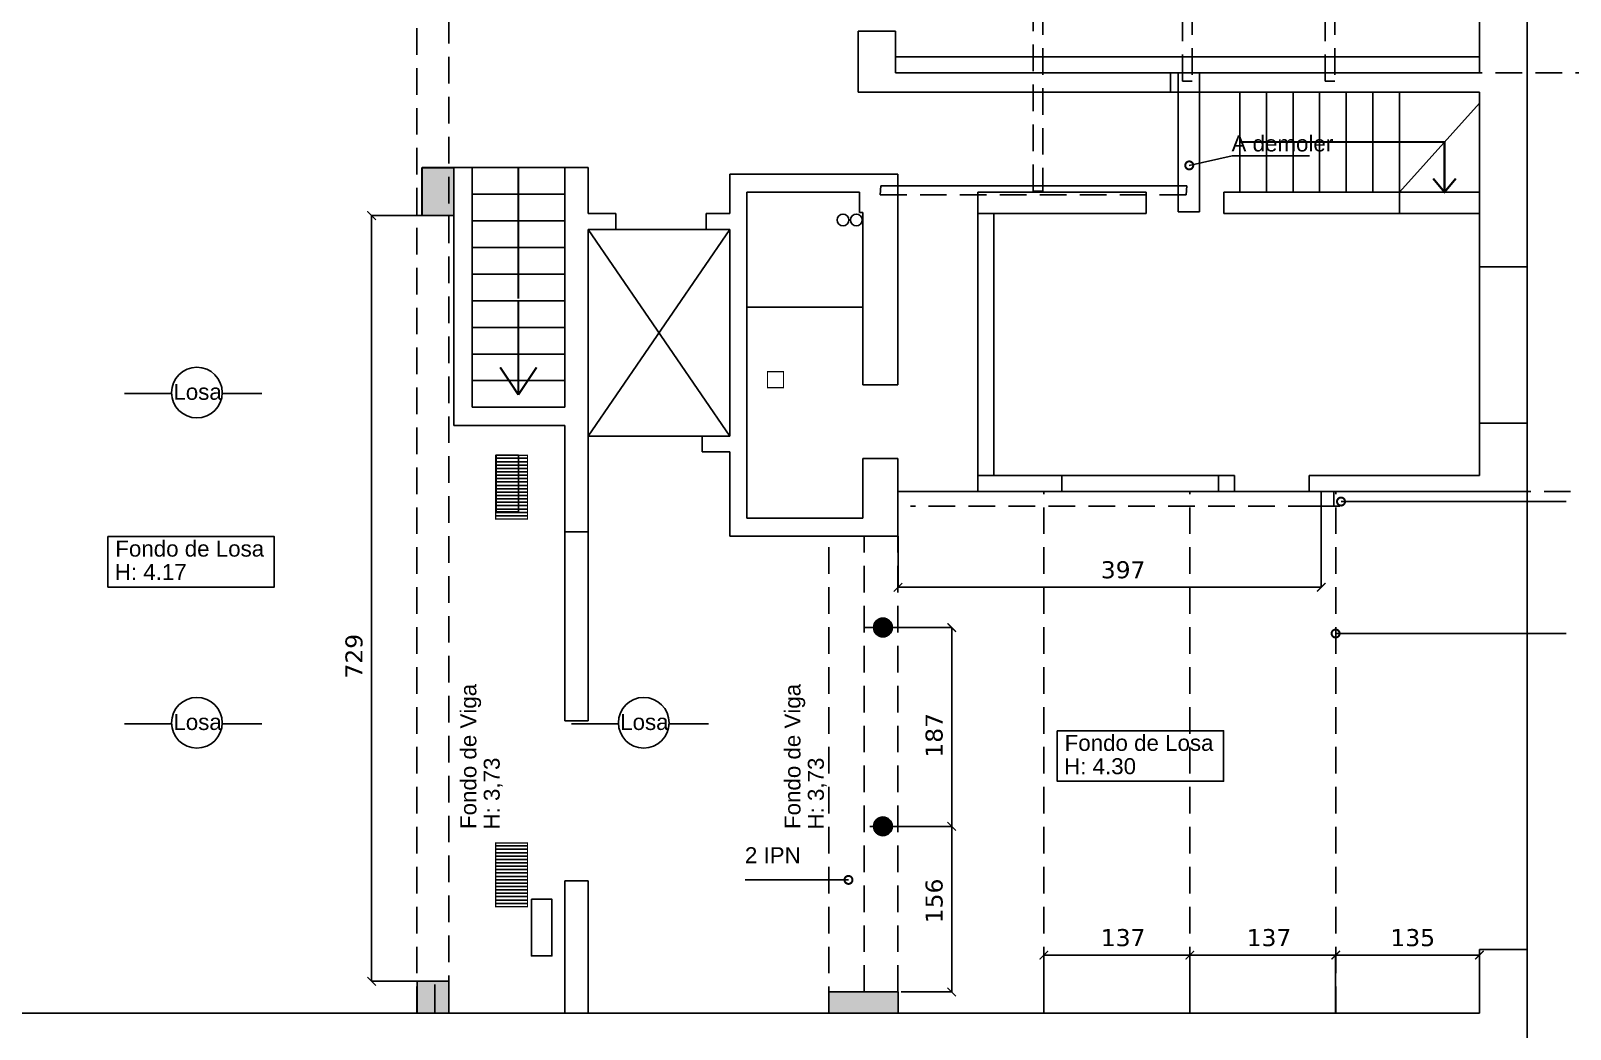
# Model space of a CAD drawing. Header units: millimetres. Extents: x 58411 to 366943, y -302717 to -95300.
# Drawn here: x 107433 to 121890, y -222485 to -213110 of the extents above; entities that cross this region are included whole.
import ezdxf

# ---------------------------------------------------------------- set-up
doc = ezdxf.new("R2010")
doc.units = ezdxf.units.MM
doc.header["$LTSCALE"] = 1000
doc.linetypes.add('HIDDEN', pattern=[0.375, 0.25, -0.125])
for name, color, linetype in [('a-Columnas', 12, 'Continuous'), ('A-Cotas 100  ESTRUCTURA', 191, 'Continuous'), ('A-Des-Rejillas Existentes', 6, 'Continuous'), ('A-Des-Rel', 6, 'Continuous'), ('A-Estructura', 86, 'Continuous'), ('A-Mur-Nuevo', 5, 'Continuous'), ('A-Muros', 3, 'Continuous'), ('A-Murvis', 1, 'Continuous'), ('TXT-ESTRUCTURA', 1, 'Continuous')]:
    doc.layers.add(name, color=color, linetype=linetype)
doc.layers.add('A-Demolido', color=24, linetype='Continuous', plot=False)
doc.layers.add('P-Ventana', color=6, linetype='Continuous', plot=False)
doc.styles.add('A-Verdana', font='verdana.ttf')
doc.styles.add('SW-100', font='swiss.ttf', dxfattribs={"height": 200})
doc.dimstyles.new('A-V-100', dxfattribs={"dimtxt": 160, "dimasz": 80, "dimexe": 0, "dimexo": 0, "dimgap": 80, "dimtad": 1, "dimdec": 0, "dimlfac": 0.1, "dimzin": 1, "dimtxsty": 'A-Verdana', "dimblk": 'ARCHTICK', "dimcen": 0, "dimclrd": 256, "dimclre": 24, "dimadec": 0, "dimazin": 0, "dimtfac": 1, "dimtdec": 0, "dimtmove": 0, "dimatfit": 3, "dimldrblk": 'DOTSMALL', "dimfxl": 1.25, "dimarcsym": 0})
doc.dimstyles.new('Copy of A-50', dxfattribs={"dimtxt": 200, "dimasz": 150, "dimexe": 0, "dimexo": 0, "dimgap": 80, "dimtad": 3, "dimlfac": 0.001, "dimrnd": 0.0025, "dimzin": 0, "dimdsep": 46, "dimtxsty": 'SW-100', "dimcen": 0, "dimclrd": 1, "dimclre": 7, "dimclrt": 2, "dimadec": 0, "dimazin": 0, "dimtfac": 1, "dimtofl": 0, "dimtmove": 2, "dimatfit": 3, "dimldrblk": 'DOTSMALL', "dimfxl": 1, "dimtolj": 1, "dimtzin": 0, "dimarcsym": 0})

# ---------------------------------------------------------------- blocks, each defined once
blk = doc.blocks.new('_ArchTick')
at = {"color": 0, "linetype": 'ByBlock', "const_width": 0.15}
blk.add_lwpolyline([(-0.5, -0.5), (0.5, 0.5)], dxfattribs=at)
blk = doc.blocks.new('*D14')
at = {"layer": 'A-Cotas 100  ESTRUCTURA', "color": 24, "lineweight": -2, "transparency": 16777216}
for p, q in [((118317, -222335), (118317, -221789)), ((119687, -222120), (119687, -221789))]:
    blk.add_line(p, q, dxfattribs=at)
at = {"layer": 'A-Cotas 100  ESTRUCTURA', "lineweight": -2, "transparency": 16777216}
blk.add_line((118317, -221789), (119687, -221789), dxfattribs=at)
at = {"layer": 'DEFPOINTS', "color": 0, "transparency": 16777216}
for p in [(119687, -221789), (119687, -222120), (118317, -222335)]:
    blk.add_point(p, dxfattribs=at)
at = {"layer": 'A-Cotas 100  ESTRUCTURA', "lineweight": -2, "transparency": 16777216, "xscale": 80, "yscale": 80, "zscale": 80, "rotation": 180}
blk.add_blockref('_ArchTick', (118317, -221789), dxfattribs=at)
at = {"layer": 'A-Cotas 100  ESTRUCTURA', "lineweight": -2, "transparency": 16777216, "xscale": 80, "yscale": 80, "zscale": 80}
blk.add_blockref('_ArchTick', (119687, -221789), dxfattribs=at)
at = {"layer": 'A-Cotas 100  ESTRUCTURA', "color": 0, "transparency": 16777216, "insert": (119061, -221626), "char_height": 160, "attachment_point": 5, "style": 'A-Verdana'}
blk.add_mtext('137', dxfattribs=at)
blk = doc.blocks.new('_DotSmall')
at = {"color": 0, "linetype": 'ByBlock', "const_width": 0.5}
blk.add_lwpolyline([(-0.0625, 0, 1), (0.0625, 0, 1)], format="xyb", close=True, dxfattribs=at)
blk = doc.blocks.new('*D15')
at = {"layer": 'A-Cotas 100  ESTRUCTURA', "color": 24, "lineweight": -2, "transparency": 16777216}
for p, q in [((119687, -222335), (119687, -221789)), ((121037, -222120), (121037, -221789))]:
    blk.add_line(p, q, dxfattribs=at)
at = {"layer": 'A-Cotas 100  ESTRUCTURA', "lineweight": -2, "transparency": 16777216}
blk.add_line((119687, -221789), (121037, -221789), dxfattribs=at)
at = {"layer": 'DEFPOINTS', "color": 0, "transparency": 16777216}
for p in [(121037, -221789), (121037, -222120), (119687, -222335)]:
    blk.add_point(p, dxfattribs=at)
at = {"layer": 'A-Cotas 100  ESTRUCTURA', "lineweight": -2, "transparency": 16777216, "xscale": 80, "yscale": 80, "zscale": 80, "rotation": 180}
blk.add_blockref('_ArchTick', (119687, -221789), dxfattribs=at)
at = {"layer": 'A-Cotas 100  ESTRUCTURA', "lineweight": -2, "transparency": 16777216, "xscale": 80, "yscale": 80, "zscale": 80}
blk.add_blockref('_ArchTick', (121037, -221789), dxfattribs=at)
at = {"layer": 'A-Cotas 100  ESTRUCTURA', "color": 0, "transparency": 16777216, "insert": (120411, -221626), "char_height": 160, "attachment_point": 5, "style": 'A-Verdana'}
blk.add_mtext('135', dxfattribs=at)
blk = doc.blocks.new('*D16')
at = {"layer": 'A-Cotas 100  ESTRUCTURA', "color": 24, "lineweight": -2, "transparency": 16777216}
for p, q in [((116947, -222335), (116947, -221789)), ((118317, -222120), (118317, -221789))]:
    blk.add_line(p, q, dxfattribs=at)
at = {"layer": 'A-Cotas 100  ESTRUCTURA', "lineweight": -2, "transparency": 16777216}
blk.add_line((116947, -221789), (118317, -221789), dxfattribs=at)
at = {"layer": 'DEFPOINTS', "color": 0, "transparency": 16777216}
for p in [(118317, -221789), (118317, -222120), (116947, -222335)]:
    blk.add_point(p, dxfattribs=at)
at = {"layer": 'A-Cotas 100  ESTRUCTURA', "lineweight": -2, "transparency": 16777216, "xscale": 80, "yscale": 80, "zscale": 80, "rotation": 180}
blk.add_blockref('_ArchTick', (116947, -221789), dxfattribs=at)
at = {"layer": 'A-Cotas 100  ESTRUCTURA', "lineweight": -2, "transparency": 16777216, "xscale": 80, "yscale": 80, "zscale": 80}
blk.add_blockref('_ArchTick', (118317, -221789), dxfattribs=at)
at = {"layer": 'A-Cotas 100  ESTRUCTURA', "color": 0, "transparency": 16777216, "insert": (117691, -221626), "char_height": 160, "attachment_point": 5, "style": 'A-Verdana'}
blk.add_mtext('137', dxfattribs=at)
blk = doc.blocks.new('*D27')
at = {"layer": 'A-Cotas 100  ESTRUCTURA', "color": 24, "lineweight": -2, "transparency": 16777216}
for p, q in [((111107, -214845), (110633, -214845)), ((111060, -222035), (110633, -222035))]:
    blk.add_line(p, q, dxfattribs=at)
at = {"layer": 'A-Cotas 100  ESTRUCTURA', "lineweight": -2, "transparency": 16777216}
blk.add_line((110633, -222035), (110633, -214845), dxfattribs=at)
at = {"layer": 'DEFPOINTS', "color": 0, "transparency": 16777216}
for p in [(110633, -214845), (111107, -214845), (111060, -222035)]:
    blk.add_point(p, dxfattribs=at)
at = {"layer": 'A-Cotas 100  ESTRUCTURA', "lineweight": -2, "transparency": 16777216, "xscale": 80, "yscale": 80, "zscale": 80}
for p, rotation in [((110633, -214845), 90), ((110633, -222035), 270)]:
    blk.add_blockref('_ArchTick', p, dxfattribs=dict(at, rotation=rotation))
at = {"layer": 'A-Cotas 100  ESTRUCTURA', "color": 0, "transparency": 16777216, "insert": (110469, -218982), "char_height": 160, "attachment_point": 5, "rotation": 90, "style": 'A-Verdana'}
blk.add_mtext('729', dxfattribs=at)
blk = doc.blocks.new('*D28')
at = {"layer": 'A-Cotas 100  ESTRUCTURA', "color": 24, "lineweight": -2, "transparency": 16777216}
for p, q in [((115313, -220580), (116081, -220580)), ((115607, -222135), (116081, -222135))]:
    blk.add_line(p, q, dxfattribs=at)
at = {"layer": 'A-Cotas 100  ESTRUCTURA', "lineweight": -2, "transparency": 16777216}
blk.add_line((116081, -222135), (116081, -220580), dxfattribs=at)
at = {"layer": 'DEFPOINTS', "color": 0, "transparency": 16777216}
for p in [(115313, -220580), (116081, -220580), (115607, -222135)]:
    blk.add_point(p, dxfattribs=at)
at = {"layer": 'A-Cotas 100  ESTRUCTURA', "lineweight": -2, "transparency": 16777216, "xscale": 80, "yscale": 80, "zscale": 80}
for p, rotation in [((116081, -220580), 90), ((116081, -222135), 270)]:
    blk.add_blockref('_ArchTick', p, dxfattribs=dict(at, rotation=rotation))
at = {"layer": 'A-Cotas 100  ESTRUCTURA', "color": 0, "transparency": 16777216, "insert": (115917, -221280), "char_height": 160, "attachment_point": 5, "rotation": 90, "style": 'A-Verdana'}
blk.add_mtext('156', dxfattribs=at)
blk = doc.blocks.new('*D29')
at = {"layer": 'A-Cotas 100  ESTRUCTURA', "color": 24, "lineweight": -2, "transparency": 16777216}
for p, q in [((115259, -218713), (116081, -218713)), ((115607, -220580), (116081, -220580))]:
    blk.add_line(p, q, dxfattribs=at)
at = {"layer": 'A-Cotas 100  ESTRUCTURA', "lineweight": -2, "transparency": 16777216}
blk.add_line((116081, -220580), (116081, -218713), dxfattribs=at)
at = {"layer": 'DEFPOINTS', "color": 0, "transparency": 16777216}
for p in [(115259, -218713), (116081, -218713), (115607, -220580)]:
    blk.add_point(p, dxfattribs=at)
at = {"layer": 'A-Cotas 100  ESTRUCTURA', "lineweight": -2, "transparency": 16777216, "xscale": 80, "yscale": 80, "zscale": 80}
for p, rotation in [((116081, -218713), 90), ((116081, -220580), 270)]:
    blk.add_blockref('_ArchTick', p, dxfattribs=dict(at, rotation=rotation))
at = {"layer": 'A-Cotas 100  ESTRUCTURA', "color": 0, "transparency": 16777216, "insert": (115917, -219725), "char_height": 160, "attachment_point": 5, "rotation": 90, "style": 'A-Verdana'}
blk.add_mtext('187', dxfattribs=at)
blk = doc.blocks.new('*D30')
at = {"layer": 'A-Cotas 100  ESTRUCTURA', "color": 24, "lineweight": -2, "transparency": 16777216}
for p, q in [((119551, -217545), (119551, -218335)), ((115577, -217855), (115577, -218335))]:
    blk.add_line(p, q, dxfattribs=at)
at = {"layer": 'A-Cotas 100  ESTRUCTURA', "lineweight": -2, "transparency": 16777216}
blk.add_line((115577, -218335), (119551, -218335), dxfattribs=at)
at = {"layer": 'DEFPOINTS', "color": 0, "transparency": 16777216}
for p in [(119551, -217545), (115577, -217855), (119551, -218335)]:
    blk.add_point(p, dxfattribs=at)
at = {"layer": 'A-Cotas 100  ESTRUCTURA', "lineweight": -2, "transparency": 16777216, "xscale": 80, "yscale": 80, "zscale": 80, "rotation": 180}
blk.add_blockref('_ArchTick', (115577, -218335), dxfattribs=at)
at = {"layer": 'A-Cotas 100  ESTRUCTURA', "lineweight": -2, "transparency": 16777216, "xscale": 80, "yscale": 80, "zscale": 80}
blk.add_blockref('_ArchTick', (119551, -218335), dxfattribs=at)
at = {"layer": 'A-Cotas 100  ESTRUCTURA', "color": 0, "transparency": 16777216, "insert": (117691, -218172), "char_height": 160, "attachment_point": 5, "style": 'A-Verdana'}
blk.add_mtext('397', dxfattribs=at)
blk = doc.blocks.new('Columnas P.Baja')
at = {"layer": 'a-Columnas'}
h = blk.add_hatch(color=12, dxfattribs=at)
h.dxf.hatch_style = 1
h.paths.add_polyline_path([(482052, 100635), (482352, 100635), (482352, 101074), (482052, 101074)])
h = blk.add_hatch(color=12, dxfattribs=at)
h.dxf.hatch_style = 1
h.paths.add_polyline_path([(485412, 100635), (485712, 100635), (485712, 101074), (485412, 101074)])
h = blk.add_hatch(color=12, dxfattribs=at)
h.dxf.hatch_style = 1
h.paths.add_polyline_path([(490770, 100635), (491070, 100635), (491070, 101074), (490770, 101074)])
h = blk.add_hatch(color=12, dxfattribs=at)
h.dxf.hatch_style = 1
h.paths.add_polyline_path([(485840, 87695), (485660, 87695), (485660, 87245), (485840, 87245)])
h.paths.add_polyline_path([(485660, 87695), (485540, 87695), (485540, 87245), (485660, 87245)])
at = {"layer": 'a-Columnas', "color": 3}
for points in [[(482052, 100635), (482352, 100635), (482352, 101074), (482052, 101074)], [(485412, 100635), (485712, 100635), (485712, 101074), (485412, 101074)], [(490770, 100635), (491070, 100635), (491070, 101074), (490770, 101074)]]:
    blk.add_lwpolyline(points, close=True, dxfattribs=at)
at = {"layer": 'A-Muros'}
for points in [[(490770, 100624), (490770, 101074)], [(485840, 87245), (485540, 87245), (485540, 87695), (485840, 87695), (485840, 87245)]]:
    blk.add_lwpolyline(points, dxfattribs=at)
blk = doc.blocks.new('rejillas')
at = {"layer": 'A-Mur-Nuevo', "ltscale": 500}
h = blk.add_hatch(dxfattribs=at)
h.set_pattern_fill('LINE', color=6, scale=10)
h.set_pattern_definition([(360, (540013.123, 81230.902), (8e-15, 31.75), [])])
h.paths.add_polyline_path([(324098, -222280), (323905, -222280), (323905, -222880), (324098, -222880)])
h.paths.add_polyline_path([(323905, -222280), (323798, -222280), (323798, -222880), (323905, -222880)])
h = blk.add_hatch(dxfattribs=at)
h.set_pattern_fill('LINE', color=6, scale=10)
h.set_pattern_definition([(360, (540013.123, 77591.08), (8e-15, 31.75), [])])
h.paths.add_polyline_path([(324098, -225920), (323905, -225920), (323905, -226520), (324098, -226520)])
h.paths.add_polyline_path([(323905, -225920), (323798, -225920), (323798, -226520), (323905, -226520)])
at = {"layer": 'A-Des-Rejillas Existentes', "ltscale": 500, "const_width": 12}
blk.add_lwpolyline([(326352, -221645), (326352, -221495), (326502, -221495), (326502, -221645), (326352, -221645)], dxfattribs=at)
for points in [[(324098, -222280), (324098, -222880), (323798, -222880), (323798, -222280)], [(324098, -225920), (324098, -226520), (323798, -226520), (323798, -225920)]]:
    blk.add_lwpolyline(points, close=True, dxfattribs=at)
at = {"layer": 'A-Des-Rejillas Existentes', "ltscale": 500}
for centre in [(327061, -220071), (327186, -220071)]:
    blk.add_circle(centre, 55, dxfattribs=at)
blk = doc.blocks.new('sdfg')
at = {"layer": 'A-Des-Rejillas Existentes'}
blk.add_blockref('rejillas', (122180, 0), dxfattribs=at)

msp = doc.modelspace()

# ---------------------------------------------------------------- hatches: boundary and pattern name
at = {"layer": 'a-Columnas'}
h = msp.add_hatch(color=12, dxfattribs=at)
h.dxf.hatch_style = 1
h.paths.add_polyline_path([(111406.628, -214394.619), (111226.628, -214394.619), (111226.628, -214844.619), (111406.628, -214844.619)])
h.paths.add_polyline_path([(111226.628, -214394.619), (111106.628, -214394.619), (111106.628, -214844.619), (111226.628, -214844.619)])
h = msp.add_hatch(color=12, dxfattribs=at)
h.dxf.hatch_style = 1
h.paths.add_polyline_path([(115523.381, -218712.543, 1), (115347.478, -218712.543, 1)])
h = msp.add_hatch(color=12, dxfattribs=at)
h.dxf.hatch_style = 1
h.paths.add_polyline_path([(115523.381, -218712.543, 1), (115347.478, -218712.543, 1)])
h = msp.add_hatch(color=12, dxfattribs=at)
h.dxf.hatch_style = 1
h.paths.add_polyline_path([(115523.381, -218712.543, 1), (115347.478, -218712.543, 1)])
h = msp.add_hatch(color=12, dxfattribs=at)
h.dxf.hatch_style = 1
h.paths.add_polyline_path([(115523.381, -220579.559, 1), (115347.478, -220579.559, 1)])
h = msp.add_hatch(color=12, dxfattribs=at)
h.dxf.hatch_style = 1
h.paths.add_polyline_path([(115523.381, -220579.559, 1), (115347.478, -220579.559, 1)])
h = msp.add_hatch(color=12, dxfattribs=at)
h.dxf.hatch_style = 1
h.paths.add_polyline_path([(115523.381, -220579.559, 1), (115347.478, -220579.559, 1)])
h = msp.add_hatch(color=12, dxfattribs=at)
h.dxf.hatch_style = 1
h.paths.add_polyline_path([(111359.006, -222034.619), (111059.625, -222034.619), (111059.625, -222334.619), (111359.006, -222334.619)])
h = msp.add_hatch(color=12, dxfattribs=at)
h.dxf.hatch_style = 1
h.paths.add_polyline_path([(111359.006, -222034.619), (111059.625, -222034.619), (111059.625, -222334.619), (111359.006, -222334.619)])
h = msp.add_hatch(color=12, dxfattribs=at)
h.dxf.hatch_style = 1
h.paths.add_polyline_path([(111359.006, -222034.619), (111059.625, -222034.619), (111059.625, -222334.619), (111359.006, -222334.619)])
h = msp.add_hatch(color=12, dxfattribs=at)
h.dxf.hatch_style = 1
h.paths.add_polyline_path([(114926.92, -222134.619), (114926.92, -222334.619), (115576.92, -222334.619), (115576.92, -222134.619)])
h = msp.add_hatch(color=12, dxfattribs=at)
h.dxf.hatch_style = 1
h.paths.add_polyline_path([(115576.92, -222334.619), (115576.92, -222134.619), (114926.92, -222134.619), (114926.92, -222334.619)])
h = msp.add_hatch(color=12, dxfattribs=at)
h.dxf.hatch_style = 1
h.paths.add_polyline_path([(114926.92, -222134.619), (114926.92, -222334.619), (115576.92, -222334.619), (115576.92, -222134.619)])

# ---------------------------------------------------------------- linework, layer by layer
at = {"layer": 'a-Columnas', "color": 12, "const_width": 10}
for points in [[(119489.801, -217434.619), (119607.75, -217434.619), (119550.76, -217434.619), (119550.76, -217574.619), (119489.801, -217574.619), (119607.75, -217574.619)], [(119607.75, -217434.619), (119725.698, -217434.619), (119668.708, -217434.619), (119668.708, -217574.619), (119607.75, -217574.619), (119725.698, -217574.619)]]:
    msp.add_lwpolyline(points, dxfattribs=at)
at = {"layer": 'a-Columnas'}
for points in [[(111059.625, -222034.619), (111359.006, -222034.619), (111359.006, -222334.619), (111059.625, -222334.619)], [(111059.625, -222034.619), (111359.006, -222034.619), (111359.006, -222334.619), (111059.625, -222334.619)], [(115576.92, -222334.619), (114926.92, -222334.619), (114926.92, -222134.619), (115576.92, -222134.619)]]:
    msp.add_lwpolyline(points, close=True, dxfattribs=at)
at = {"layer": 'a-Columnas', "color": 3}
for points in [[(111359.625, -222334.619), (111059.625, -222334.619), (111059.625, -222034.619), (111359.625, -222034.619)], [(114926.92, -222334.619), (115576.92, -222334.619), (115576.92, -222134.619), (114926.92, -222134.619)]]:
    msp.add_lwpolyline(points, close=True, dxfattribs=at)
at = {"layer": 'a-Columnas'}
for points in [[(114926.92, -222334.619), (114926.92, -222134.619), (115576.92, -222134.619), (115576.92, -222334.619)], [(114926.92, -222334.619), (114926.92, -222134.619), (115576.92, -222134.619), (115576.92, -222334.619)], [(115606.628, -222334.619), (114956.628, -222334.619)], [(115606.628, -222334.619), (114956.628, -222334.619)]]:
    msp.add_lwpolyline(points, dxfattribs=at)
for centre in [(115435.429, -218712.543), (115435.429, -218712.543), (115435.429, -220579.559), (115435.429, -220579.559)]:
    msp.add_circle(centre, 87.952, dxfattribs=at)
at = {"layer": 'A-Demolido', "color": 24, "linetype": 'HIDDEN', "ltscale": 250}
for points in [[(115552.221, -213504.619), (115552.221, -213354.619), (121036.628, -213354.619)], [(115552.221, -213504.619), (121036.628, -213504.619)]]:
    msp.add_lwpolyline(points, dxfattribs=at)
msp.add_lwpolyline([(118208.528, -214809.255), (118408.623, -214809.255), (118408.623, -213504.619), (118208.528, -213504.619)], close=True, dxfattribs=at)
at = {"layer": 'A-Des-Rel', "ltscale": 500}
for points in [[(111802.829, -217094.798), (112012.608, -217094.798), (112012.608, -217627.517), (111802.829, -217627.517)], [(112134.525, -221264.524), (112326.32, -221264.524), (112326.32, -221796.088), (112134.525, -221796.088)]]:
    msp.add_lwpolyline(points, close=True, dxfattribs=at)
at = {"layer": 'A-Estructura', "linetype": 'HIDDEN'}
for p, q in [((116946.628, -222334.619), (116946.628, -217434.619)), ((118316.628, -222334.619), (118316.628, -217434.619)), ((119688.604, -222334.619), (119688.604, -217434.619))]:
    msp.add_line(p, q, dxfattribs=at)
for points in [[(116936.066, -214614.554), (116846.066, -214614.554), (116846.066, -208772.583), (116936.066, -208772.583)], [(118339.425, -213581.096), (118249.425, -213581.096), (118249.425, -208772.583), (118339.425, -208772.583)], [(119678.269, -213581.096), (119588.269, -213581.096), (119588.269, -208772.583), (119678.269, -208772.583)], [(111058.357, -212604.817), (111359.006, -212604.817), (111359.006, -222334.619), (111058.357, -222334.619)], [(115415.26, -214566.99), (118290.666, -214566.99), (118283.769, -214649.861), (115408.363, -214649.861)]]:
    msp.add_lwpolyline(points, close=True, dxfattribs=at)
at = {"layer": 'A-Estructura', "linetype": 'HIDDEN', "ltscale": 358}
for points in [[(115415.26, -214566.99), (118255.107, -214566.99)], [(119489.801, -217434.619), (115576.628, -217434.619)], [(119550.76, -217434.619), (119550.76, -217574.619), (119489.801, -217574.619), (119607.75, -217574.619)], [(119489.801, -217434.619), (119607.75, -217434.619)], [(119668.708, -217434.619), (119668.708, -217574.619), (119607.75, -217574.619), (119725.698, -217574.619)], [(119607.75, -217434.619), (119725.698, -217434.619)], [(119489.801, -217574.619), (119607.75, -217574.619)], [(119607.75, -217574.619), (119725.698, -217574.619)]]:
    msp.add_lwpolyline(points, dxfattribs=at)
at = {"layer": 'A-Estructura', "linetype": 'HIDDEN'}
for points in [[(119489.801, -217574.619), (115694.577, -217574.619)], [(114926.628, -222334.619), (114926.628, -217854.619)], [(115259.27, -222134.619), (115259.27, -217854.619)], [(115576.628, -222134.619), (115576.628, -217854.619)]]:
    msp.add_lwpolyline(points, dxfattribs=at)
at = {"layer": 'A-Muros'}
for p, q in [((111136.628, -214394.619), (111576.628, -214394.619)), ((111136.628, -214394.619), (111576.628, -214394.619)), ((111576.628, -214394.619), (111576.628, -216644.619)), ((111576.628, -214394.619), (111576.628, -216644.619)), ((112666.628, -214824.619), (112926.628, -214824.619)), ((112666.628, -214824.619), (112926.628, -214824.619)), ((112926.628, -214824.619), (112926.628, -214974.619)), ((112926.628, -214824.619), (112926.628, -214974.619)), ((113776.628, -214824.619), (113776.628, -214974.619)), ((113776.628, -214824.619), (113776.628, -214974.619)), ((111406.628, -216814.619), (111406.628, -214844.619)), ((111406.628, -216814.619), (111406.628, -214874.619)), ((112926.628, -214974.619), (112666.628, -214974.619)), ((112926.628, -214974.619), (112666.628, -214974.619)), ((112446.628, -216644.619), (111576.628, -216644.619)), ((112446.628, -216644.619), (111576.628, -216644.619)), ((112446.628, -216814.619), (111406.628, -216814.619)), ((112446.628, -216814.619), (111406.628, -216814.619)), ((113996.628, -216914.619), (113736.628, -216914.619)), ((113736.628, -216914.619), (113736.628, -217064.619)), ((113996.628, -216914.619), (113736.628, -216914.619)), ((113736.628, -216914.619), (113736.628, -217064.619)), ((113736.628, -217064.619), (113996.628, -217064.619)), ((113736.628, -217064.619), (113996.628, -217064.619))]:
    msp.add_line(p, q, dxfattribs=at)
for points in [[(121486.628, -215324.619), (121486.628, -205258.223), (120909.349, -204680.943)], [(121036.628, -213504.619), (121036.628, -208774.619)], [(121036.628, -213504.619), (118136.628, -213504.619)], [(118136.628, -213684.619), (118136.628, -213504.619)], [(121036.628, -213684.619), (118136.628, -213684.619)], [(121036.628, -215324.619), (121036.628, -213684.619)], [(111406.628, -214844.619), (111106.628, -214844.619), (111106.628, -214394.619), (111406.628, -214394.619), (111406.628, -214844.619)], [(112446.628, -214394.619), (112446.628, -216644.619)], [(112666.628, -214394.619), (112446.628, -214394.619)], [(112446.628, -214394.619), (112446.628, -216644.619)], [(112666.628, -214394.619), (112446.628, -214394.619)], [(112666.628, -214394.619), (112666.628, -214824.619)], [(112666.628, -214394.619), (112666.628, -214824.619)], [(113996.628, -214454.619), (113996.628, -214824.619)], [(115576.628, -214454.619), (113996.628, -214454.619)], [(113996.628, -214454.619), (113996.628, -214824.619)], [(115576.628, -214454.619), (113996.628, -214454.619)], [(115576.628, -214454.619), (115576.628, -216434.619)], [(115576.628, -214454.619), (115576.628, -216434.619)], [(114156.628, -214624.619), (114156.628, -217684.619)], [(115216.628, -214624.619), (114156.628, -214624.619)], [(114156.628, -214624.619), (114156.628, -217684.619)], [(115216.628, -214624.619), (114156.628, -214624.619)], [(115216.628, -214624.619), (115216.628, -214814.619), (115246.628, -214814.619)], [(115216.628, -214624.619), (115216.628, -214814.619), (115246.628, -214814.619)], [(116326.628, -214624.619), (117906.628, -214624.619)], [(116326.628, -214824.619), (116326.628, -214624.619)], [(116326.628, -214824.619), (116326.628, -214624.619)], [(117906.628, -214824.619), (117906.628, -214624.619)], [(118636.628, -214824.619), (118636.628, -214624.619)], [(118636.628, -214624.619), (120286.628, -214624.619)], [(120286.628, -214624.619), (120286.628, -214824.619)], [(113996.628, -214824.619), (113776.628, -214824.619)], [(113996.628, -214824.619), (113776.628, -214824.619)], [(115246.628, -214814.619), (115246.628, -216434.619)], [(115246.628, -214814.619), (115246.628, -216434.619)], [(116326.628, -214824.619), (117906.628, -214824.619)], [(116476.628, -214824.619), (116476.628, -214824.619)], [(116476.628, -214824.619), (116476.628, -214824.619)], [(118636.628, -214824.619), (120286.628, -214824.619)], [(112666.628, -214974.619), (112666.628, -217814.619)], [(112666.628, -214974.619), (112666.628, -217814.619)], [(113996.628, -214974.619), (113776.628, -214974.619)], [(113996.628, -214974.619), (113776.628, -214974.619)], [(113996.628, -214974.619), (113996.628, -216914.619)], [(113996.628, -214974.619), (113996.628, -216914.619)], [(121036.628, -215324.619), (121486.628, -215324.619)], [(115576.628, -216434.619), (115246.628, -216434.619)], [(115576.628, -216434.619), (115246.628, -216434.619)], [(112446.628, -216814.619), (112446.628, -217814.619)], [(112446.628, -216814.619), (112446.628, -217814.619)], [(121036.628, -217284.619), (121036.628, -216794.619)], [(121036.628, -216794.619), (121486.628, -216794.619)], [(121486.628, -217434.619), (121486.628, -216794.619)], [(113996.628, -217064.619), (113996.628, -217854.619)], [(113996.628, -217064.619), (113996.628, -217854.619)], [(115246.628, -217124.619), (115246.628, -217684.619)], [(115576.628, -217124.619), (115246.628, -217124.619)], [(115246.628, -217124.619), (115246.628, -217684.619)], [(115576.628, -217124.619), (115246.628, -217124.619)], [(115576.628, -217124.619), (115576.628, -217854.619)], [(115576.628, -217124.619), (115576.628, -217854.619)], [(116326.628, -217284.619), (117116.628, -217284.619)], [(116326.628, -217434.619), (116326.628, -217284.619)], [(116326.628, -217434.619), (116326.628, -217284.619)], [(117116.628, -217284.619), (117116.628, -217434.619)], [(119436.628, -217284.619), (121036.628, -217284.619)], [(119436.628, -217284.619), (119436.628, -217434.619)], [(116326.628, -217434.619), (117116.628, -217434.619)], [(119436.628, -217434.619), (121486.628, -217434.619)], [(115246.628, -217684.619), (114156.628, -217684.619)], [(115246.628, -217684.619), (114156.628, -217684.619)], [(112666.628, -217814.619), (112446.628, -217814.619)], [(112666.628, -217814.619), (112446.628, -217814.619)], [(115576.628, -217854.619), (113996.628, -217854.619)], [(115576.628, -217854.619), (113996.628, -217854.619)], [(121036.628, -222334.619), (121036.628, -221734.619)], [(121036.628, -221734.619), (121486.628, -221734.619)], [(121486.628, -222634.619), (121486.628, -221734.619)], [(111059.625, -222334.619), (111059.625, -222034.619), (111359.625, -222034.619), (111359.625, -222334.619)], [(111226.628, -222064.619), (111226.628, -222334.619)], [(111059.625, -222334.619), (107106.628, -222334.619)], [(115116.628, -222334.619), (111226.628, -222334.619)], [(114956.628, -222334.619), (111359.625, -222334.619)], [(121036.628, -222334.619), (115606.628, -222334.619)]]:
    msp.add_lwpolyline(points, dxfattribs=at)
msp.add_lwpolyline([(115576.92, -222334.619), (114926.92, -222334.619), (114926.92, -222134.619), (115576.92, -222134.619)], close=True, dxfattribs=at)
for centre in [(115435.429, -218712.543), (115435.429, -220579.559)]:
    msp.add_circle(centre, 87.952, dxfattribs=at)
at = {"layer": 'A-Murvis', "color": 2}
for points in [[(115202.221, -213114.619), (115202.221, -213684.619)], [(115552.221, -213114.619), (115202.221, -213114.619)], [(115552.221, -213114.619), (115552.221, -213504.619)], [(118136.628, -213504.619), (115552.221, -213504.619)], [(118136.628, -213684.619), (115202.221, -213684.619)]]:
    msp.add_lwpolyline(points, dxfattribs=at)
at = {"layer": 'A-Murvis', "color": 24, "linetype": 'HIDDEN'}
for points in [[(126688.612, -213505.275), (121036.628, -213505.275)], [(128268.612, -217434.619), (121036.628, -217434.619)]]:
    msp.add_lwpolyline(points, dxfattribs=at)
at = {"layer": 'A-Murvis'}
for points in [[(118786.628, -214624.619), (118786.628, -213684.619)], [(119036.628, -214624.619), (119036.628, -213684.619)], [(119286.628, -214624.619), (119286.628, -213684.619)], [(119536.628, -214624.619), (119536.628, -213684.619)], [(119786.628, -214624.619), (119786.628, -213684.619)], [(120036.628, -214624.619), (120036.628, -213684.619)], [(120286.628, -214624.619), (120286.628, -213684.619)], [(120286.628, -214624.619), (121036.628, -213790.582)], [(112446.628, -214394.619), (111576.628, -214394.619)], [(112446.628, -214394.619), (111576.628, -214394.619)], [(112446.628, -214644.619), (111576.628, -214644.619)], [(112446.628, -214644.619), (111576.628, -214644.619)], [(120286.628, -214624.619), (121036.628, -214624.619)], [(116326.628, -217284.619), (116326.628, -214824.619)], [(116326.628, -217284.619), (116326.628, -214824.619)], [(116476.628, -217284.619), (116476.628, -214824.619)], [(116476.628, -217284.619), (116476.628, -214824.619)], [(121036.628, -214824.619), (120286.628, -214824.619)], [(112446.628, -214894.619), (111576.628, -214894.619)], [(112446.628, -214894.619), (111576.628, -214894.619)], [(113776.628, -214974.619), (112926.628, -214974.619)], [(113776.628, -214974.619), (112926.628, -214974.619)], [(112446.628, -215144.619), (111576.628, -215144.619)], [(112446.628, -215144.619), (111576.628, -215144.619)], [(112446.628, -215394.619), (111576.628, -215394.619)], [(112446.628, -215394.619), (111576.628, -215394.619)], [(121036.628, -216794.619), (121036.628, -215324.619)], [(121486.628, -216794.619), (121486.628, -215324.619)], [(112446.628, -215644.619), (111576.628, -215644.619)], [(112446.628, -215644.619), (111576.628, -215644.619)], [(112446.628, -215644.619), (111576.628, -215644.619)], [(112446.628, -215644.619), (111576.628, -215644.619)], [(115246.628, -215704.619), (114156.628, -215704.619)], [(115246.628, -215704.619), (114156.628, -215704.619)], [(112446.628, -215894.619), (111576.628, -215894.619)], [(112446.628, -215894.619), (111576.628, -215894.619)], [(112446.628, -216144.619), (111576.628, -216144.619)], [(112446.628, -216144.619), (111576.628, -216144.619)], [(112446.628, -216144.619), (111576.628, -216144.619)], [(112446.628, -216144.619), (111576.628, -216144.619)], [(112446.628, -216394.619), (111576.628, -216394.619)], [(112446.628, -216394.619), (111576.628, -216394.619)], [(113736.628, -216914.619), (112666.628, -216914.619)], [(113736.628, -216914.619), (112666.628, -216914.619)], [(118586.628, -217284.619), (117116.628, -217284.619)], [(118586.628, -217434.619), (117116.628, -217434.619)], [(121486.628, -217434.619), (121486.628, -221734.619)], [(112446.628, -217814.619), (112446.628, -219590.582)], [(112446.628, -217814.619), (112446.628, -219590.582)], [(112666.628, -217814.619), (112666.628, -219590.582)], [(112666.628, -217814.619), (112666.628, -219590.582)], [(112666.628, -219590.582), (112446.628, -219590.582)], [(112666.628, -219590.582), (112446.628, -219590.582)], [(112666.628, -221090.582), (112446.628, -221090.582)], [(112446.628, -221090.582), (112446.628, -222334.619)], [(112666.628, -221090.582), (112446.628, -221090.582)], [(112446.628, -221090.582), (112446.628, -222334.619)], [(112666.628, -221090.582), (112666.628, -222334.619)], [(112666.628, -221090.582), (112666.628, -222334.619)]]:
    msp.add_lwpolyline(points, dxfattribs=at)
at = {"layer": 'A-Murvis', "color": 2, "const_width": 20}
for points in [[(118786.628, -214154.619), (120709.272, -214154.619), (120709.272, -214624.619)], [(112011.628, -214394.619), (112011.628, -215624.619)], [(112011.628, -214394.619), (112011.628, -215624.619)], [(120815.72, -214496.983), (120709.272, -214624.619), (120602.823, -214496.983)]]:
    msp.add_lwpolyline(points, dxfattribs=at)
at = {"layer": 'A-Murvis', "color": 7}
for points in [[(113996.628, -216914.619), (112666.628, -214974.619)], [(112666.628, -216914.619), (113996.628, -214974.619)], [(113996.628, -216914.619), (112666.628, -214974.619)], [(112666.628, -216914.619), (113996.628, -214974.619)]]:
    msp.add_lwpolyline(points, dxfattribs=at)
at = {"layer": 'A-Murvis', "color": 2, "linetype": 'HIDDEN', "ltscale": 500, "const_width": 20}
for points in [[(112011.628, -216527.168), (112011.628, -215644.619)], [(112011.628, -216527.168), (111840.911, -216269.761)], [(112011.628, -216527.168), (112182.345, -216269.761)]]:
    msp.add_lwpolyline(points, dxfattribs=at)
at = {"layer": 'A-Murvis', "color": 2}
msp.add_lwpolyline([(118736.628, -217284.619), (118586.628, -217284.619), (118586.628, -217434.619), (118736.628, -217434.619)], close=True, dxfattribs=at)
at = {"layer": 'P-Ventana'}
for points in [[(114926.92, -222334.619), (114926.92, -222134.619), (115576.92, -222134.619), (115576.92, -222334.619)], [(115606.628, -222334.619), (114956.628, -222334.619)]]:
    msp.add_lwpolyline(points, dxfattribs=at)
at = {"layer": 'TXT-ESTRUCTURA', "linetype": 'Continuous', "ltscale": 358}
for points in [[(108754.784, -216516.572), (108313.463, -216516.572)], [(109230.074, -216516.572), (109602.528, -216516.572)], [(108754.784, -219616.859), (108313.463, -219616.859)], [(109230.074, -219616.859), (109602.528, -219616.859)], [(112950.825, -219616.859), (112509.503, -219616.859)], [(113426.114, -219616.859), (113798.568, -219616.859)]]:
    msp.add_lwpolyline(points, dxfattribs=at)
at = {"layer": 'TXT-ESTRUCTURA'}
for points in [[(108157.456, -217858.991), (109718.891, -217858.991), (109718.891, -218333.087), (108157.456, -218333.087)], [(117072.92, -219682.743), (118634.356, -219682.743), (118634.356, -220156.839), (117072.92, -220156.839)]]:
    msp.add_lwpolyline(points, close=True, dxfattribs=at)
at = {"layer": 'TXT-ESTRUCTURA', "linetype": 'Continuous', "ltscale": 358}
for centre in [(108992.429, -216507.056), (108992.429, -219607.343), (113188.47, -219607.343)]:
    msp.add_circle(centre, 237.835, dxfattribs=at)

# ---------------------------------------------------------------- block references
at = {"layer": 'a-Columnas'}
msp.add_blockref('Columnas P.Baja', (-374433.642, -302089.947), dxfattribs=at)
at = {"layer": 'A-Des-Rejillas Existentes'}
msp.add_blockref('sdfg', (-334180.675, 5185.093), dxfattribs=at)

# ---------------------------------------------------------------- texts
at = {"layer": 'A-Cotas 100  ESTRUCTURA', "style": 'SW-100'}
msp.add_text('2 IPN', height=150, dxfattribs=at).set_placement((114138.893, -220925.632))
at = {"layer": 'TXT-ESTRUCTURA', "style": 'SW-100'}
for s, p in [('A demoler', (118709.05, -214242.516)), ('Losa', (108771.649, -216574.706)), ('Fondo de Losa', (108226.299, -218047.134)), ('H: 4.17', (108221.301, -218266.255)), ('Losa', (108771.649, -219674.993)), ('Losa', (112967.689, -219674.993)), ('Fondo de Losa', (117141.763, -219870.886)), ('H: 4.30', (117136.766, -220090.007))]:
    msp.add_text(s, height=150, dxfattribs=at).set_placement(p)
for s, p in [('Fondo de Viga', (111617.158, -220604.905)), ('Fondo de Viga', (114661.066, -220604.905)), ('H: 3,73', (111836.279, -220609.903)), ('H: 3,73', (114880.187, -220609.903))]:
    msp.add_text(s, height=150, rotation=90, dxfattribs=at).set_placement(p)

# ---------------------------------------------------------------- dimensions: what is measured, and where the dimension line sits
at = {"layer": 'A-Cotas 100  ESTRUCTURA'}
dim = msp.add_linear_dim(base=(110632.624, -214844.619), p1=(111059.625, -222034.619), p2=(111106.628, -214844.619), angle=90, text='729', dimstyle='A-V-100', dxfattribs=at)
dim.commit()
dim.dimension.update_dxf_attribs({"geometry": '*D27', "text_midpoint": (110632.624, -218982.074), "dimtype": 160})
for base, p1, p2, picture, middle in [((119550.76, -218335.221), (115576.628, -217854.619), (119550.76, -217544.619), '*D30', (117690.688, -218335.221)), ((118316.628, -221789.409), (116946.628, -222334.619), (118316.628, -222119.978), '*D16', (117690.688, -221789.409)), ((119686.628, -221789.409), (118316.628, -222334.619), (119686.628, -222119.978), '*D14', (119060.688, -221789.409)), ((121036.628, -221789.409), (119686.628, -222334.619), (121036.628, -222119.978), '*D15', (120410.688, -221789.409))]:
    dim = msp.add_linear_dim(base=base, p1=p1, p2=p2, dimstyle='A-V-100', dxfattribs=at)
    dim.commit()
    dim.dimension.update_dxf_attribs({"geometry": picture, "text_midpoint": middle, "dimtype": 160})
for base, p1, p2, picture, middle in [((116080.575, -218712.543), (115606.628, -220579.559), (115259.27, -218712.543), '*D29', (116080.575, -219725.204)), ((116080.575, -220579.559), (115606.628, -222134.619), (115313.41, -220579.559), '*D28', (116080.575, -221280.263))]:
    dim = msp.add_linear_dim(base=base, p1=p1, p2=p2, angle=90, dimstyle='A-V-100', dxfattribs=at)
    dim.commit()
    dim.dimension.update_dxf_attribs({"geometry": picture, "text_midpoint": middle, "dimtype": 160})

# ---------------------------------------------------------------- leaders
at = {"layer": 'TXT-ESTRUCTURA'}
for points in [[(118311.974, -214373.479), (118713.834, -214282.67), (119441.008, -214282.67)], [(119737.408, -217529.86), (121851.54, -217529.86)], [(119686.628, -218769.214), (121851.54, -218769.214)], [(115111.564, -221082.666), (114141.634, -221082.666)]]:
    msp.add_leader(points, dimstyle='Copy of A-50', override={"dimgap": 80, "dimtad": 0, "dimfxl": 1.25}, dxfattribs=at)

doc.saveas('drawing.dxf')
